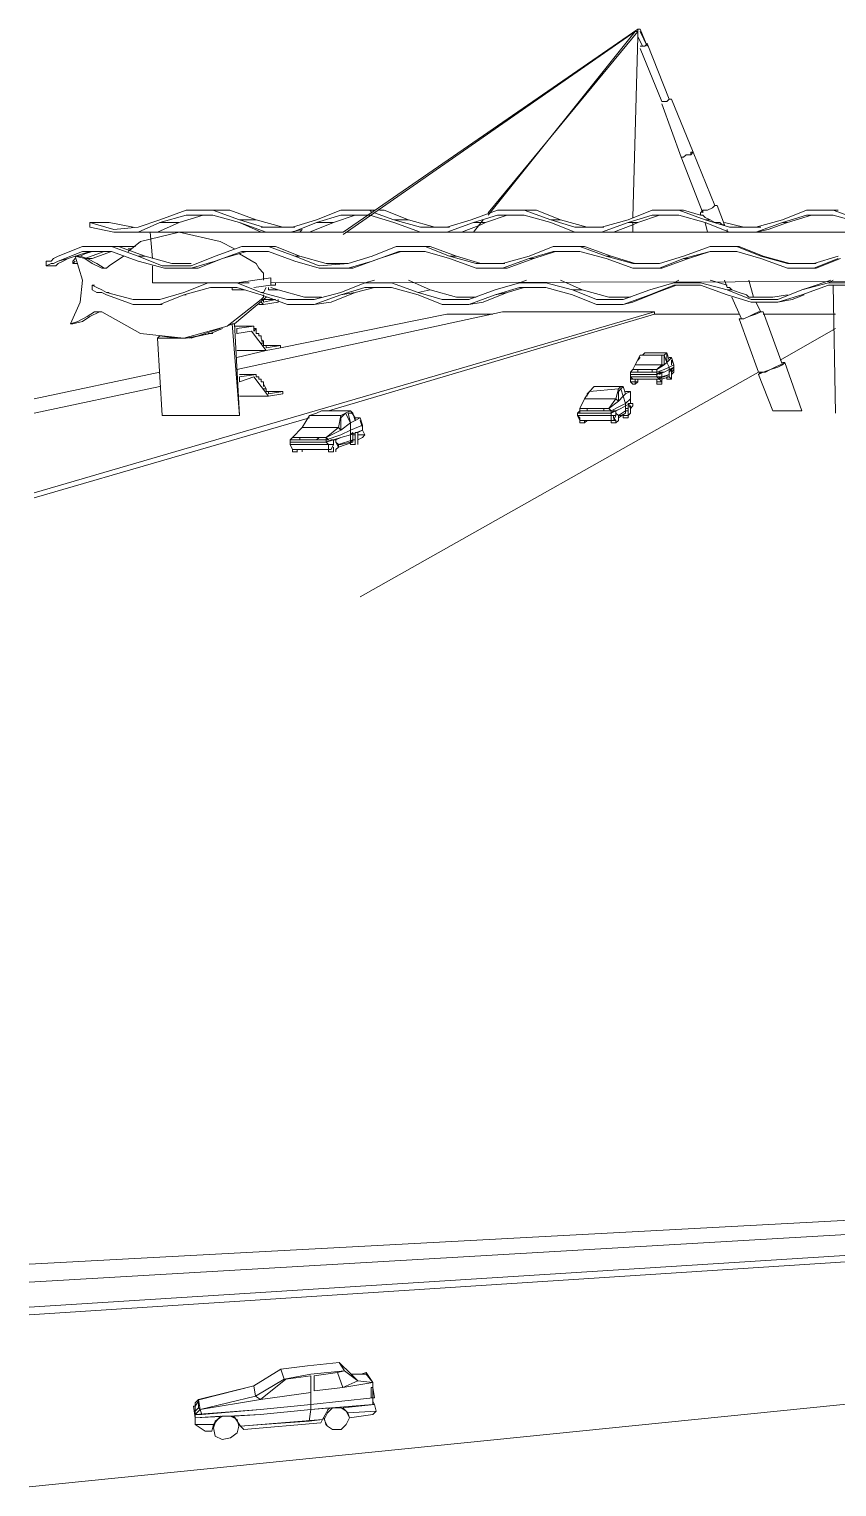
# Model space of a CAD drawing. Header units: millimetres. Extents: x 462 to 740, y -508 to -73.
# Drawn here: x 638.75 to 658.63, y -109.81 to -73.92 of the extents above; entities that cross this region are included whole.
import ezdxf

# ---------------------------------------------------------------- set-up
doc = ezdxf.new("R2010")
doc.units = ezdxf.units.MM
doc.header["$LTSCALE"] = 0.1
doc.layers.add('COTAS', color=6, linetype='Continuous')

# ---------------------------------------------------------------- blocks, each defined once
blk = doc.blocks.new('V4')
at = {"color": 7, "lineweight": 0}
for points in [[(-3.817, 3.536), (-7.6, 0.929)], [(-7.6, 0.898), (-3.848, 3.505), (-3.817, 3.505)], [(-3.848, 3.505), (-7.6, 0.898)], [(-3.817, 3.505), (-5.739, 1.177)], [(-3.848, 3.505), (-5.739, 1.146)], [(-3.817, 3.443), (-3.879, 1.115)], [(-3.817, 3.443), (-3.879, 1.115)], [(-3.817, 3.443), (-3.879, 1.115)], [(-3.817, 3.443), (-3.879, 1.115)], [(-3.817, 3.536), (-3.816, 3.536)], [(-3.817, 3.536), (-3.817, 3.505)], [(-3.786, 3.536), (-3.817, 3.536)], [(-3.817, 3.505), (-3.817, 3.443), (-3.817, 3.505), (-3.817, 3.443)], [(-3.817, 3.443), (-3.816, 3.443)], [(-3.817, 3.443), (-3.755, 3.319)], [(-3.786, 3.505), (-3.693, 3.319), (-3.786, 3.536)], [(-3.786, 3.536), (-3.785, 3.536)], [(-3.724, 3.319), (-3.755, 3.319), (-3.786, 3.319)], [(-3.786, 3.288), (-3.506, 2.605)], [(-3.693, 3.35), (-3.724, 3.319)], [(-3.724, 3.319), (-3.723, 3.319)], [(-3.413, 2.636), (-3.693, 3.35)], [(-3.693, 3.35), (-3.692, 3.35)], [(-3.413, 2.636), (-3.444, 2.605), (-3.506, 2.605)], [(-3.382, 2.636), (-3.413, 2.636)], [(-3.382, 2.636), (-3.381, 2.636)], [(-3.103, 1.953), (-3.382, 2.636)], [(-3.506, 2.574), (-3.258, 1.891)], [(-3.196, 1.922), (-3.227, 1.891), (-3.258, 1.891)], [(-3.258, 1.891), (-3.257, 1.891)], [(-3.258, 1.891), (-2.98, 1.177)], [(-3.134, 1.922), (-3.196, 1.922)], [(-3.134, 1.953), (-3.134, 1.922), (-3.165, 1.922)], [(-3.103, 1.953), (-3.134, 1.922)], [(-3.134, 1.953), (-3.103, 1.953)], [(-2.825, 1.271), (-3.103, 1.953)], [(-3.103, 1.953), (-3.103, 1.953)], [(-9.616, 1.208), (-9.957, 1.084)], [(-9.957, 1.053), (-9.616, 1.146)], [(-9.709, 1.053), (-9.399, 1.146)], [(-9.616, 1.208), (-9.275, 1.208)], [(-9.399, 1.208), (-9.616, 1.208)], [(-8.934, 1.053), (-9.275, 1.146), (-9.616, 1.146)], [(-9.058, 1.208), (-9.399, 1.208)], [(-9.275, 1.208), (-8.934, 1.084)], [(-8.717, 1.084), (-9.058, 1.208)], [(-7.631, 1.208), (-7.942, 1.084)], [(-7.942, 1.053), (-7.631, 1.146)], [(-7.724, 1.053), (-7.445, 1.146)], [(-7.631, 1.208), (-7.259, 1.208)], [(-7.414, 1.208), (-7.631, 1.208)], [(-6.949, 1.053), (-7.259, 1.146), (-7.631, 1.146)], [(-7.197, 1.208), (-7.414, 1.208)], [(-7.259, 1.208), (-7.228, 1.177)], [(-7.197, 1.177), (-6.949, 1.084)], [(-7.073, 1.208), (-7.135, 1.208)], [(-6.763, 1.084), (-7.073, 1.208)], [(-5.275, 1.208), (-5.616, 1.208), (-5.956, 1.084)], [(-5.925, 1.053), (-5.616, 1.146)], [(-5.77, 1.053), (-5.492, 1.146)], [(-5.461, 1.208), (-5.616, 1.208)], [(-5.616, 1.146), (-5.275, 1.146)], [(-5.119, 1.208), (-5.461, 1.208)], [(-4.933, 1.084), (-5.275, 1.208)], [(-5.275, 1.146), (-4.933, 1.053)], [(-4.809, 1.084), (-5.119, 1.208)], [(-3.631, 1.208), (-3.941, 1.084)], [(-3.941, 1.053), (-3.631, 1.146)], [(-3.817, 1.053), (-3.537, 1.146)], [(-3.289, 1.208), (-3.631, 1.208)], [(-3.227, 1.208), (-3.631, 1.208)], [(-3.631, 1.146), (-3.289, 1.146)], [(-2.949, 1.084), (-3.289, 1.208)], [(-3.289, 1.146), (-2.949, 1.053)], [(-3.01, 1.146), (-3.227, 1.208)], [(-2.856, 1.239), (-2.918, 1.208), (-2.98, 1.208), (-3.01, 1.177)], [(-3.01, 1.177), (-3.01, 1.146)], [(-2.98, 1.146), (-3.01, 1.146)], [(-2.949, 1.208), (-2.98, 1.208), (-2.98, 1.177)], [(-2.98, 1.177), (-2.979, 1.177)], [(-2.949, 1.115), (-2.98, 1.146)], [(-2.949, 1.208), (-2.918, 1.208)], [(-2.794, 1.271), (-2.825, 1.271), (-2.856, 1.239)], [(-2.7, 1.022), (-2.794, 1.271)], [(-1.646, 1.208), (-1.956, 1.084)], [(-1.956, 1.053), (-1.646, 1.146)], [(-1.894, 1.053), (-1.584, 1.146)], [(-0.963, 1.084), (-1.305, 1.208), (-1.646, 1.208)], [(-1.553, 1.208), (-1.646, 1.208)], [(-1.646, 1.146), (-1.305, 1.146)], [(-1.243, 1.208), (-1.553, 1.208)], [(-1.305, 1.146), (-0.963, 1.053)], [(-10.857, 1.053), (-10.857, 0.991)], [(-10.547, 0.96), (-10.857, 1.053)], [(-10.609, 1.053), (-10.857, 1.053)], [(-10.857, 0.991), (-10.547, 0.929)], [(-10.298, 0.991), (-10.609, 1.053)], [(-9.957, 1.084), (-10.236, 0.991), (-10.547, 0.96)], [(-10.236, 0.929), (-9.957, 1.053)], [(-9.988, 0.929), (-9.709, 1.053)], [(-9.709, 1.053), (-9.957, 1.053)], [(-8.624, 0.991), (-8.934, 1.084)], [(-8.934, 1.084), (-8.717, 1.084)], [(-7.942, 1.053), (-8.252, 0.929), (-8.592, 0.929), (-8.934, 1.053)], [(-8.499, 0.929), (-8.592, 0.929), (-8.655, 0.929), (-8.934, 1.053)], [(-8.375, 0.991), (-8.717, 1.084)], [(-8.561, 0.991), (-8.655, 0.991)], [(-8.655, 0.991), (-8.624, 0.991)], [(-8.499, 0.991), (-8.624, 0.991)], [(-8.624, 0.991), (-8.623, 0.991)], [(-8.252, 0.991), (-8.624, 0.991)], [(-8.221, 0.991), (-8.375, 0.991)], [(-8.128, 0.96), (-8.283, 0.929), (-8.314, 0.929)], [(-8.252, 0.991), (-8.283, 0.991)], [(-7.942, 1.084), (-8.252, 0.991)], [(-8.159, 0.929), (-8.128, 0.96)], [(-8.035, 0.929), (-7.724, 1.053)], [(-7.724, 1.053), (-7.942, 1.053)], [(-6.949, 1.084), (-6.763, 1.084)], [(-6.608, 0.991), (-6.949, 1.084)], [(-6.949, 1.053), (-6.608, 0.929)], [(-6.236, 0.991), (-6.422, 0.991), (-6.763, 1.084)], [(-6.267, 0.991), (-6.608, 0.991)], [(-5.956, 1.084), (-6.267, 0.991)], [(-6.267, 0.929), (-5.925, 1.053)], [(-5.77, 1.053), (-5.832, 1.022), (-6.08, 0.929)], [(-5.801, 1.084), (-5.925, 0.929)], [(-5.801, 1.084), (-5.925, 0.929)], [(-5.925, 1.053), (-5.832, 1.053), (-5.77, 1.053)], [(-4.623, 0.991), (-4.933, 1.084)], [(-4.933, 1.084), (-4.809, 1.084)], [(-4.933, 1.053), (-4.623, 0.929)], [(-4.251, 0.991), (-4.468, 0.991), (-4.809, 1.084)], [(-3.941, 1.053), (-4.282, 0.929), (-4.623, 0.929)], [(-4.282, 0.991), (-4.623, 0.991)], [(-3.941, 1.084), (-4.282, 0.991)], [(-3.817, 1.053), (-3.879, 1.022), (-4.127, 0.929)], [(-3.817, 1.053), (-3.941, 1.053)], [(-3.879, 1.053), (-3.879, 0.929)], [(-3.879, 1.053), (-3.879, 0.929)], [(-3.879, 1.053), (-3.879, 0.929)], [(-3.879, 1.053), (-3.879, 0.929)], [(-2.887, 1.084), (-2.949, 1.115)], [(-2.638, 0.991), (-2.949, 1.084)], [(-2.949, 1.084), (-2.887, 1.084)], [(-2.297, 0.929), (-2.638, 0.929), (-2.949, 1.053)], [(-2.949, 1.053), (-2.918, 0.929)], [(-2.887, 1.084), (-2.825, 1.053), (-2.763, 1.053)], [(-2.7, 1.022), (-2.732, 1.022), (-2.763, 1.053)], [(-2.235, 0.991), (-2.452, 0.991), (-2.7, 1.053)], [(-2.7, 1.022), (-2.699, 1.022)], [(-2.669, 0.929), (-2.669, 0.96)], [(-1.956, 1.084), (-2.297, 0.991), (-2.638, 0.991)], [(-2.297, 0.929), (-1.956, 1.053)], [(-2.297, 0.929), (-2.142, 0.96)], [(-2.142, 0.96), (-1.894, 1.053)], [(-1.894, 1.053), (-1.956, 1.053)], [(-10.547, 0.929), (-10.236, 0.929)], [(-10.205, 0.805), (-10.361, 0.68)], [(-10.236, 0.929), (-9.988, 0.929)], [(-9.182, 0.805), (-9.709, 0.929), (-10.205, 0.805)], [(-10.081, 0.929), (-7.6, 0.929)], [(-9.864, 0.929), (-10.081, 0.929)], [(-10.081, 0.929), (-10.05, 0.587)], [(-8.561, 0.929), (-9.864, 0.929)], [(-9.647, 0.929), (-9.709, 0.929)], [(-9.182, 0.805), (-8.996, 0.711)], [(-8.499, 0.929), (-8.314, 0.929)], [(-8.314, 0.929), (-8.252, 0.929)], [(-8.283, 0.929), (-8.035, 0.929)], [(-8.252, 0.929), (-8.159, 0.929)], [(-7.6, 0.929), (-8.221, 0.929)], [(-7.569, 0.929), (7.534, 0.929)], [(-7.569, 0.929), (-5.925, 0.929), (-3.879, 0.929), (-2.918, 0.929)], [(-6.608, 0.929), (-6.267, 0.929)], [(-6.267, 0.929), (-6.08, 0.929)], [(-4.282, 0.929), (-4.127, 0.929)], [(-2.918, 0.929), (-2.887, 0.929), (-2.825, 0.929)], [(-2.794, 0.929), (-2.825, 0.929)], [(-2.669, 0.929), (-2.732, 0.929)], [(-2.669, 0.929), (-2.668, 0.929)], [(5.27, 0.929), (-2.669, 0.929)], [(-11.26, 0.618), (-11.322, 0.587), (-11.353, 0.556), (-11.415, 0.556)], [(-10.578, 0.742), (-10.95, 0.742), (-11.26, 0.618)], [(-11.26, 0.556), (-10.95, 0.68)], [(-11.135, 0.587), (-11.26, 0.556)], [(-11.198, 0.556), (-11.135, 0.587)], [(-11.135, 0.587), (-10.857, 0.68)], [(-11.042, 0.587), (-11.073, 0.556)], [(-11.042, 0.618), (-10.919, 0.587)], [(-10.981, 0.618), (-11.042, 0.618)], [(-10.981, 0.029), (-10.95, 0.308), (-11.042, 0.618)], [(-10.919, 0.649), (-10.981, 0.618)], [(-10.888, 0.587), (-10.981, 0.618)], [(-10.826, 0.742), (-10.95, 0.742)], [(-10.95, 0.68), (-10.578, 0.68)], [(-10.826, 0.68), (-10.919, 0.649)], [(-10.919, 0.587), (-10.671, 0.68)], [(-10.919, 0.587), (-10.826, 0.587)], [(-10.919, 0.587), (-10.826, 0.525), (-10.702, 0.463)], [(-10.671, 0.463), (-10.764, 0.525), (-10.888, 0.587)], [(-10.857, 0.587), (-10.826, 0.587)], [(-10.485, 0.742), (-10.826, 0.742)], [(-10.826, 0.587), (-10.578, 0.68)], [(-10.609, 0.742), (-10.64, 0.742)], [(-10.267, 0.742), (-10.609, 0.742)], [(-10.516, 0.742), (-10.609, 0.742)], [(-10.423, 0.618), (-10.609, 0.494)], [(-10.236, 0.618), (-10.578, 0.742)], [(-10.578, 0.68), (-10.236, 0.556)], [(-10.267, 0.742), (-10.516, 0.742)], [(-10.143, 0.618), (-10.485, 0.742)], [(-10.361, 0.711), (-10.33, 0.711)], [(-9.926, 0.494), (-10.236, 0.618)], [(-10.236, 0.618), (-10.143, 0.618)], [(-9.802, 0.525), (-10.143, 0.618)], [(-9.244, 0.618), (-9.555, 0.494), (-9.926, 0.494)], [(-9.462, 0.463), (-9.151, 0.587)], [(-8.561, 0.742), (-8.903, 0.742), (-9.244, 0.618)], [(-9.244, 0.556), (-8.903, 0.68)], [(-9.151, 0.587), (-9.244, 0.556)], [(-9.151, 0.587), (-8.841, 0.68)], [(-8.934, 0.649), (-8.717, 0.525)], [(-8.81, 0.742), (-8.903, 0.742)], [(-8.903, 0.68), (-8.561, 0.68)], [(-8.159, 0.618), (-8.468, 0.742), (-8.81, 0.742)], [(-8.221, 0.618), (-8.561, 0.742)], [(-8.561, 0.68), (-8.221, 0.556)], [(-7.911, 0.494), (-8.221, 0.618)], [(-8.221, 0.618), (-8.159, 0.618)], [(-7.818, 0.525), (-8.159, 0.618)], [(-7.228, 0.618), (-7.538, 0.525), (-7.911, 0.494)], [(-7.476, 0.463), (-7.135, 0.587)], [(-6.546, 0.742), (-6.918, 0.742), (-7.228, 0.618)], [(-7.228, 0.556), (-6.887, 0.68)], [(-7.135, 0.587), (-7.228, 0.556)], [(-7.135, 0.587), (-6.856, 0.68)], [(-6.825, 0.742), (-6.918, 0.742)], [(-6.887, 0.68), (-6.546, 0.68)], [(-6.484, 0.742), (-6.825, 0.742)], [(-6.236, 0.618), (-6.546, 0.742)], [(-6.546, 0.68), (-6.236, 0.587)], [(-6.143, 0.618), (-6.484, 0.742)], [(-5.894, 0.525), (-6.236, 0.618)], [(-6.236, 0.618), (-6.143, 0.618)], [(-6.236, 0.587), (-5.894, 0.463)], [(-5.832, 0.525), (-6.143, 0.618)], [(-5.212, 0.618), (-5.554, 0.525)], [(-5.554, 0.463), (-5.212, 0.587)], [(-5.492, 0.463), (-5.15, 0.587)], [(-4.561, 0.742), (-4.902, 0.742), (-5.212, 0.618)], [(-5.212, 0.587), (-4.902, 0.68)], [(-5.15, 0.587), (-5.212, 0.587)], [(-5.15, 0.587), (-4.871, 0.68)], [(-4.84, 0.742), (-4.902, 0.742)], [(-4.902, 0.68), (-4.561, 0.68)], [(-4.499, 0.742), (-4.84, 0.742)], [(-4.22, 0.618), (-4.561, 0.742)], [(-4.561, 0.68), (-4.22, 0.587)], [(-4.158, 0.618), (-4.499, 0.742)], [(-3.879, 0.525), (-4.22, 0.618)], [(-4.22, 0.618), (-4.158, 0.618)], [(-4.22, 0.587), (-3.879, 0.463)], [(-3.848, 0.525), (-4.158, 0.618)], [(-3.227, 0.587), (-3.537, 0.463), (-3.879, 0.463)], [(-3.227, 0.618), (-3.537, 0.525)], [(-3.506, 0.463), (-3.165, 0.587)], [(-2.887, 0.742), (-3.227, 0.618)], [(-3.227, 0.587), (-2.887, 0.68)], [(-3.165, 0.587), (-3.227, 0.587)], [(-3.165, 0.587), (-2.887, 0.68)], [(-2.235, 0.618), (-2.545, 0.742), (-2.887, 0.742)], [(-2.856, 0.742), (-2.887, 0.742)], [(-2.887, 0.68), (-2.545, 0.68)], [(-2.514, 0.742), (-2.856, 0.742)], [(-2.545, 0.68), (-2.235, 0.587)], [(-2.204, 0.618), (-2.514, 0.742)], [(-1.894, 0.525), (-2.235, 0.618)], [(-2.235, 0.618), (-2.204, 0.618)], [(-2.235, 0.587), (-1.894, 0.463)], [(-1.862, 0.525), (-2.204, 0.618)], [(-1.243, 0.618), (-1.553, 0.525), (-1.894, 0.525)], [(-1.553, 0.463), (-1.243, 0.587)], [(-1.522, 0.463), (-1.212, 0.587)], [(-11.415, 0.556), (-11.415, 0.494)], [(-11.26, 0.556), (-11.322, 0.525), (-11.353, 0.525), (-11.415, 0.494)], [(-11.415, 0.494), (-11.291, 0.494)], [(-11.198, 0.556), (-11.26, 0.525), (-11.291, 0.494)], [(-11.073, 0.525), (-11.042, 0.556)], [(-11.073, 0.556), (-11.073, 0.525)], [(-11.073, 0.525), (-11.011, 0.525)], [(-10.702, 0.463), (-10.671, 0.463)], [(-10.671, 0.463), (-10.702, 0.463)], [(-10.609, 0.494), (-10.64, 0.463), (-10.671, 0.463)], [(-10.64, 0.463), (-10.671, 0.463)], [(-9.555, 0.463), (-9.895, 0.463), (-10.236, 0.556)], [(-10.05, 0.494), (-10.05, 0.277)], [(-9.555, 0.525), (-9.802, 0.525)], [(-9.555, 0.463), (-9.244, 0.556)], [(-9.555, 0.463), (-9.462, 0.463)], [(-8.717, 0.525), (-8.686, 0.463), (-8.624, 0.401), (-8.624, 0.308)], [(-7.538, 0.463), (-7.911, 0.463), (-8.221, 0.556)], [(-7.538, 0.525), (-7.818, 0.525)], [(-7.538, 0.463), (-7.228, 0.556)], [(-7.538, 0.463), (-7.476, 0.463)], [(-5.554, 0.525), (-5.894, 0.525)], [(-5.894, 0.463), (-5.554, 0.463)], [(-5.523, 0.525), (-5.832, 0.525)], [(-5.554, 0.463), (-5.492, 0.463)], [(-3.537, 0.525), (-3.879, 0.525)], [(-3.537, 0.525), (-3.848, 0.525)], [(-3.537, 0.463), (-3.506, 0.463)], [(-1.894, 0.463), (-1.553, 0.463)], [(-1.522, 0.525), (-1.862, 0.525)], [(-1.553, 0.463), (-1.522, 0.463)], [(-10.826, 0.246), (-10.764, 0.215)], [(-10.795, 0.246), (-10.826, 0.246)], [(-10.826, 0.246), (-10.826, 0.184)], [(-10.764, 0.215), (-10.702, 0.184), (-10.64, 0.153)], [(-10.05, 0.277), (-8.81, 0.277)], [(-8.655, 0.153), (-8.965, 0.277), (-9.337, 0.277), (-9.647, 0.153)], [(-9.647, 0.122), (-9.306, 0.215)], [(-9.306, 0.277), (-9.337, 0.277)], [(-8.655, 0.122), (-8.965, 0.215), (-9.306, 0.215)], [(-9.027, 0.215), (-9.027, 0.184)], [(-8.53, 0.339), (-8.965, 0.277)], [(-8.53, 0.246), (-8.748, 0.215)], [(-8.624, 0.153), (-8.592, 0.215)], [(-8.561, 0.184), (-8.561, 0.215)], [(-8.53, 0.339), (-8.529, 0.339)], [(-8.53, 0.246), (-8.53, 0.339)], [(-8.53, 0.277), (7.379, 0.308)], [(-8.53, 0.246), (-8.468, 0.246)], [(-8.437, 0.184), (-8.53, 0.215)], [(-8.468, 0.246), (-8.468, 0.277)], [(-6.639, 0.153), (-6.98, 0.277), (-7.321, 0.277), (-7.631, 0.153)], [(-7.631, 0.122), (-7.321, 0.215)], [(-7.445, 0.153), (-7.197, 0.215)], [(-7.197, 0.308), (-7.321, 0.277)], [(-6.639, 0.122), (-6.98, 0.215), (-7.321, 0.215)], [(-6.484, 0.184), (-6.763, 0.308)], [(-4.654, 0.184), (-4.995, 0.277), (-5.337, 0.277), (-5.647, 0.184)], [(-4.995, 0.215), (-5.337, 0.215), (-5.647, 0.122)], [(-5.492, 0.153), (-5.275, 0.215)], [(-5.244, 0.308), (-5.337, 0.277)], [(-4.995, 0.215), (-4.654, 0.122)], [(-4.53, 0.184), (-4.809, 0.308)], [(-2.669, 0.184), (-3.01, 0.277), (-3.351, 0.277), (-3.662, 0.184)], [(-3.662, 0.122), (-3.351, 0.246)], [(-3.569, 0.153), (-3.32, 0.246)], [(-3.289, 0.308), (-3.351, 0.277)], [(-2.669, 0.122), (-3.01, 0.246), (-3.351, 0.246)], [(-2.669, 0.246), (-2.887, 0.308)], [(-2.7, 0.308), (-2.669, 0.215)], [(-2.669, 0.215), (-2.638, 0.215), (-2.607, 0.184)], [(-2.328, 0.091), (-2.39, 0.308)], [(-1.367, 0.277), (-1.708, 0.184)], [(-1.708, 0.122), (-1.367, 0.246)], [(-1.708, 0.122), (-1.367, 0.246)], [(-1.615, 0.215), (-1.708, 0.184)], [(-1.336, 0.308), (-1.615, 0.215)], [(-1.305, 0.308), (-1.367, 0.277)], [(-0.715, 0.184), (-1.026, 0.277), (-1.367, 0.277)], [(-0.715, 0.122), (-1.026, 0.246), (-1.367, 0.246)], [(-1.305, 0.246), (-1.274, -1.399)], [(-10.981, 0.029), (-11.104, -0.251)], [(-10.64, 0.122), (-10.702, 0.153), (-10.764, 0.153), (-10.826, 0.184)], [(-9.647, 0.153), (-9.957, 0.06), (-10.298, 0.06), (-10.64, 0.153)], [(-10.609, 0.153), (-10.64, 0.153)], [(-10.64, 0.122), (-10.298, -0.002)], [(-9.647, 0.122), (-9.957, -0.002), (-10.298, -0.002)], [(-9.616, 0.122), (-9.647, 0.122)], [(-8.655, 0.06), (-9.089, -0.282)], [(-8.872, 0.184), (-9.027, 0.184)], [(-8.996, -0.251), (-8.624, 0.06)], [(-8.655, 0.153), (-8.624, 0.153)], [(-8.655, 0.153), (-8.314, 0.06)], [(-8.655, 0.122), (-8.314, -0.002)], [(-8.624, 0.122), (-8.624, 0.091), (-8.655, 0.06)], [(-8.624, 0.06), (-8.655, 0.06)], [(-8.624, -0.002), (-8.655, 0.029)], [(-8.624, 0.06), (-8.592, 0.091)], [(-8.624, 0.029), (-8.624, 0.06)], [(-8.468, 0.06), (-8.624, 0.06)], [(-8.624, 0.029), (-8.468, 0.06)], [(-8.624, -0.002), (-8.437, 0.029)], [(-8.561, 0.184), (-8.437, 0.184)], [(-7.88, 0.091), (-8.097, 0.091), (-8.437, 0.184)], [(-8.437, 0.029), (-8.437, 0.06)], [(-7.631, 0.153), (-7.973, 0.06), (-8.314, 0.06)], [(-7.631, 0.122), (-7.973, -0.002), (-8.314, -0.002)], [(-8.283, 0.06), (-8.314, 0.06)], [(-8.314, 0.06), (-8.283, 0.06)], [(-8.283, 0.06), (-8.282, 0.06)], [(-8.19, 0.06), (-8.221, 0.06), (-8.283, 0.06)], [(-7.973, -0.002), (-7.755, 0.029)], [(-7.755, 0.029), (-7.445, 0.153)], [(-7.445, 0.153), (-7.631, 0.122)], [(-6.639, 0.153), (-6.484, 0.184)], [(-5.647, 0.184), (-5.987, 0.06), (-6.329, 0.06), (-6.639, 0.153)], [(-5.987, -0.002), (-6.329, -0.002), (-6.639, 0.122)], [(-5.894, 0.091), (-6.143, 0.091), (-6.484, 0.184)], [(-5.987, -0.002), (-5.647, 0.122)], [(-5.987, -0.002), (-5.801, 0.029)], [(-5.801, 0.029), (-5.492, 0.153)], [(-5.492, 0.153), (-5.647, 0.122)], [(-4.654, 0.184), (-4.53, 0.184)], [(-3.662, 0.184), (-4.003, 0.06), (-4.344, 0.06), (-4.654, 0.184)], [(-4.654, 0.122), (-4.344, -0.002)], [(-3.91, 0.091), (-4.189, 0.091), (-4.53, 0.184)], [(-3.662, 0.122), (-4.003, -0.002)], [(-4.003, -0.002), (-3.879, 0.029)], [(-3.879, 0.029), (-3.569, 0.153)], [(-3.569, 0.153), (-3.662, 0.122)], [(-2.607, 0.184), (-2.669, 0.184)], [(-2.669, 0.184), (-2.359, 0.06)], [(-2.669, 0.122), (-2.359, 0.029)], [(-2.514, 0.153), (-2.607, 0.184)], [(-2.607, 0.091), (-2.483, -0.188)], [(-2.328, 0.091), (-2.39, 0.091), (-2.421, 0.122), (-2.514, 0.153)], [(-2.359, 0.06), (-2.018, 0.06)], [(-2.359, 0.029), (-2.018, 0.029)], [(-1.894, 0.122), (-2.08, 0.091), (-2.328, 0.091)], [(-2.328, 0.091), (-2.327, 0.091)], [(-2.235, -0.095), (-2.297, 0.029)], [(-1.708, 0.184), (-2.018, 0.06)], [(-1.708, 0.122), (-2.018, 0.029)], [(-2.018, 0.029), (-1.831, 0.06)], [(-1.831, 0.06), (-1.677, 0.122)], [(-11.57, -2.423), (-3.6, -0.095)], [(-10.857, -0.157), (-10.95, -0.22), (-11.073, -0.251)], [(-10.888, -0.157), (-11.011, -0.22)], [(-10.888, -0.157), (-10.795, -0.095)], [(-10.857, -0.157), (-10.733, -0.095)], [(-10.733, -0.095), (-10.795, -0.095)], [(-10.795, -0.095), (-10.764, -0.095)], [(-10.702, -0.095), (-10.733, -0.095), (-10.764, -0.095)], [(-10.733, -0.095), (-10.732, -0.095)], [(-9.647, -0.437), (-10.205, -0.375), (-10.702, -0.095)], [(-9.957, -0.002), (-9.926, -0.002)], [(-5.554, -0.095), (-8.965, -0.84)], [(-8.686, -0.002), (-8.624, -0.002)], [(-6.267, -0.126), (-8.406, -0.561)], [(-8.314, -0.002), (-8.159, -0.002)], [(-8.159, -0.002), (-8.128, -0.002)], [(-8.128, -0.002), (-7.973, -0.002)], [(-3.6, -0.126), (-7.787, -1.368)], [(-5.677, -0.126), (-6.267, -0.126)], [(-3.6, -0.095), (-5.554, -0.095)], [(-4.344, -0.002), (-4.003, -0.002)], [(-3.6, -0.126), (-3.6, -0.095)], [(-2.514, -0.126), (-3.6, -0.126)], [(-2.39, -0.157), (-2.452, -0.188), (-2.514, -0.188)], [(-2.39, -0.157), (-2.452, -0.188), (-2.483, -0.188)], [(-2.266, -0.095), (-2.328, -0.126), (-2.39, -0.157)], [(-2.297, -0.126), (-2.39, -0.157)], [(-2.328, -0.126), (-2.297, -0.126), (-2.235, -0.095), (-2.204, -0.095), (-2.235, -0.095), (-2.297, -0.126)], [(-2.266, -0.095), (-2.235, -0.095)], [(-1.956, -0.778), (-2.204, -0.095)], [(-1.274, -0.126), (-2.204, -0.126)], [(-11.011, -0.22), (-11.104, -0.251)], [(-11.104, -0.251), (-11.073, -0.251)], [(-9.089, -0.282), (-9.647, -0.437)], [(-9.555, -0.437), (-9.182, -0.313)], [(-9.151, -0.313), (-9.306, -0.375)], [(-9.027, -0.251), (-9.089, -0.282)], [(-8.996, -0.251), (-9.027, -0.251)], [(-8.934, -1.43), (-9.027, -0.251)], [(-8.934, -1.43), (-8.996, -0.251)], [(-8.748, -0.282), (-8.996, -0.282)], [(-8.965, -0.313), (-8.748, -0.282)], [(-8.965, -0.375), (-8.965, -0.313)], [(-8.965, -0.313), (-8.964, -0.313)], [(-8.965, -0.375), (-8.779, -0.344)], [(-8.592, -0.592), (-8.779, -0.344)], [(-8.748, -0.344), (-8.748, -0.282)], [(-8.717, -0.313), (-8.748, -0.313)], [(-8.748, -0.344), (-8.717, -0.313)], [(-8.717, -0.375), (-8.717, -0.313)], [(-2.483, -0.188), (-2.514, -0.188)], [(-2.514, -0.188), (-2.266, -0.871)], [(-2.514, -0.188), (-2.513, -0.188)], [(-1.274, -0.313), (-1.987, -0.717)], [(-9.957, -0.406), (-9.988, -0.437)], [(-9.988, -0.437), (-9.926, -1.43)], [(-9.647, -0.437), (-9.988, -0.437)], [(-9.74, -0.437), (-9.957, -0.406)], [(-9.647, -0.437), (-9.616, -0.437)], [(-9.306, -0.375), (-9.616, -0.437)], [(-9.306, -0.375), (-9.585, -0.437)], [(-9.337, -0.375), (-9.275, -0.375)], [(-8.965, -0.375), (-8.964, -0.375)], [(-8.717, -0.375), (-8.686, -0.375)], [(-8.686, -0.375), (-8.717, -0.375)], [(-8.686, -0.406), (-8.686, -0.375)], [(-8.655, -0.406), (-8.686, -0.406)], [(-8.686, -0.406), (-8.655, -0.406)], [(-8.655, -0.437), (-8.655, -0.406)], [(-8.655, -0.437), (-8.654, -0.437)], [(-8.655, -0.437), (-8.654, -0.437)], [(-8.624, -0.499), (-8.655, -0.437)], [(-8.624, -0.468), (-8.655, -0.468)], [(-8.655, -0.499), (-8.624, -0.499)], [(-8.624, -0.499), (-8.624, -0.468)], [(-8.624, -0.53), (-8.624, -0.468)], [(-8.592, -0.53), (-8.624, -0.53)], [(-8.624, -0.53), (-8.592, -0.53)], [(-8.592, -0.561), (-8.592, -0.53)], [(-8.406, -0.53), (-8.592, -0.53)], [(-8.592, -0.561), (-8.406, -0.53)], [(-8.592, -0.592), (-8.406, -0.561)], [(-8.406, -0.561), (-8.406, -0.53)], [(-8.965, -0.592), (-8.592, -0.592)], [(-8.592, -0.592), (-8.965, -0.685)], [(-3.786, -0.654), (-3.848, -0.778)], [(-3.786, -0.685), (-3.817, -0.717)], [(-3.724, -0.623), (-3.444, -0.623), (-3.475, -0.654), (-3.506, -0.654), (-3.786, -0.654)], [(-3.755, -0.654), (-3.786, -0.654)], [(-3.724, -0.623), (-3.755, -0.654)], [(-3.506, -0.654), (-3.506, -0.778)], [(-3.506, -0.654), (-3.506, -0.778)], [(-3.506, -0.778), (-3.506, -0.654)], [(-3.475, -0.685), (-3.475, -0.778), (-3.506, -0.778)], [(-3.444, -0.748), (-3.475, -0.654), (-3.475, -0.685)], [(-3.413, -0.809), (-3.444, -0.748), (-3.475, -0.778)], [(-3.444, -0.623), (-3.443, -0.623)], [(-3.444, -0.748), (-3.413, -0.717), (-3.444, -0.623), (-3.444, -0.654)], [(-3.444, -0.748), (-3.444, -0.654)], [(-3.413, -0.685), (-3.382, -0.685), (-3.413, -0.717)], [(-3.413, -0.685), (-3.412, -0.685)], [(-3.413, -0.685), (-3.382, -0.685), (-3.351, -0.778), (-3.351, -0.809), (-3.351, -0.84), (-3.351, -0.871)], [(-3.382, -0.778), (-3.382, -0.717), (-3.351, -0.778)], [(-1.925, -0.748), (-1.956, -0.778)], [(-1.956, -0.748), (-1.955, -0.748)], [(-1.925, -0.748), (-1.956, -0.748)], [(-1.708, -1.368), (-1.925, -0.748)], [(-9.957, -0.871), (-11.57, -1.213)], [(-8.934, -0.933), (-8.717, -0.902)], [(-8.717, -0.902), (-8.934, -0.902)], [(-8.934, -0.995), (-8.934, -0.933)], [(-8.934, -0.933), (-8.933, -0.933)], [(-8.934, -0.995), (-8.748, -0.933)], [(-8.561, -1.181), (-8.748, -0.933)], [(-8.717, -0.933), (-8.717, -0.902)], [(-8.686, -0.933), (-8.717, -0.933)], [(-8.717, -0.933), (-8.686, -0.933)], [(-8.686, -0.964), (-8.686, -0.933)], [(-2.266, -0.871), (-7.383, -3.758)], [(-3.879, -0.84), (-3.91, -0.871)], [(-3.817, -0.84), (-3.817, -0.871), (-3.91, -0.871)], [(-3.569, -0.902), (-3.91, -0.902), (-3.91, -0.871), (-3.569, -0.871), (-3.569, -0.902), (-3.569, -0.902)], [(-3.91, -0.902), (-3.909, -0.902)], [(-3.91, -0.902), (-3.91, -0.933)], [(-3.91, -0.902), (-3.569, -0.902), (-3.569, -0.933)], [(-3.879, -0.964), (-3.91, -0.964), (-3.91, -0.933)], [(-3.569, -0.933), (-3.537, -0.964), (-3.879, -0.964), (-3.91, -0.933), (-3.569, -0.933), (-3.569, -0.933)], [(-3.879, -0.84), (-3.848, -0.778), (-3.506, -0.778), (-3.569, -0.84), (-3.879, -0.84), (-3.879, -0.84)], [(-3.879, -0.84), (-3.878, -0.84)], [(-3.817, -0.84), (-3.879, -0.84)], [(-3.817, -0.84), (-3.631, -0.84), (-3.631, -0.871), (-3.817, -0.871)], [(-3.631, -0.84), (-3.569, -0.84), (-3.569, -0.871), (-3.631, -0.871)], [(-3.569, -0.871), (-3.569, -0.84), (-3.475, -0.778)], [(-3.506, -0.778), (-3.569, -0.84)], [(-3.475, -0.84), (-3.569, -0.871)], [(-3.506, -0.933), (-3.506, -0.871), (-3.569, -0.902), (-3.537, -0.871), (-3.506, -0.871)], [(-3.569, -0.902), (-3.475, -0.871)], [(-3.569, -0.871), (-3.568, -0.871)], [(-3.537, -0.964), (-3.506, -0.933), (-3.569, -0.933)], [(-3.506, -0.933), (-3.506, -0.902), (-3.506, -0.871), (-3.537, -0.871)], [(-3.537, -0.902), (-3.506, -0.871)], [(-3.537, -0.964), (-3.537, -0.933)], [(-3.475, -0.871), (-3.506, -0.871)], [(-3.413, -0.933), (-3.506, -0.964), (-3.506, -0.933), (-3.413, -0.902), (-3.413, -0.933), (-3.413, -0.933)], [(-3.475, -0.933), (-3.506, -0.933), (-3.506, -0.902)], [(-3.506, -0.995), (-3.506, -1.026), (-3.506, -0.995), (-3.506, -0.933)], [(-3.475, -0.84), (-3.413, -0.809), (-3.413, -0.84)], [(-3.475, -0.871), (-3.413, -0.84), (-3.413, -0.902), (-3.475, -0.933)], [(-3.413, -0.933), (-3.444, -0.933)], [(-3.382, -0.964), (-3.444, -0.964), (-3.444, -0.933)], [(-3.351, -0.778), (-3.413, -0.809)], [(-3.413, -0.84), (-3.351, -0.809)], [(-3.413, -0.84), (-3.412, -0.84)], [(-3.413, -0.902), (-3.413, -0.84)], [(-3.382, -0.902), (-3.382, -0.84), (-3.413, -0.84)], [(-3.413, -0.871), (-3.382, -0.84)], [(-3.413, -0.871), (-3.413, -0.902)], [(-3.413, -0.902), (-3.412, -0.902)], [(-3.413, -0.933), (-3.413, -0.902)], [(-3.413, -0.933), (-3.382, -0.964), (-3.382, -0.933), (-3.382, -0.902)], [(-3.351, -0.809), (-3.382, -0.84), (-3.351, -0.809), (-3.351, -0.809)], [(-3.351, -0.84), (-3.382, -0.871)], [(-3.382, -0.84), (-3.382, -0.871)], [(-3.382, -0.902), (-3.351, -0.871)], [(-2.266, -0.871), (-2.235, -0.871)], [(-2.204, -0.871), (-2.266, -0.902)], [(-2.235, -0.871), (-2.266, -0.902)], [(-2.266, -0.902), (-2.08, -1.368)], [(-2.266, -0.902), (-2.265, -0.902)], [(-2.111, -0.84), (-2.173, -0.871), (-2.235, -0.871)], [(-2.235, -0.871), (-2.234, -0.871)], [(-2.111, -0.84), (-2.204, -0.871)], [(-1.956, -0.778), (-1.987, -0.778), (-2.049, -0.809), (-2.111, -0.84)], [(-2.018, -0.809), (-2.111, -0.84)], [(-1.956, -0.778), (-2.018, -0.809)], [(-9.957, -1.057), (-11.57, -1.399)], [(-8.934, -0.995), (-8.933, -0.995)], [(-8.655, -0.964), (-8.686, -0.964)], [(-8.686, -0.964), (-8.655, -0.964)], [(-8.655, -0.995), (-8.655, -0.964)], [(-8.624, -0.995), (-8.655, -0.995)], [(-8.655, -0.995), (-8.624, -0.995)], [(-8.624, -1.057), (-8.624, -0.995)], [(-8.624, -1.026), (-8.623, -1.026)], [(-8.624, -1.057), (-8.624, -1.026)], [(-8.592, -1.088), (-8.624, -1.026)], [(-8.624, -1.088), (-8.592, -1.088)], [(-8.592, -1.088), (-8.591, -1.088)], [(-8.592, -1.088), (-8.591, -1.088)], [(-8.592, -1.119), (-8.592, -1.088)], [(-8.561, -1.119), (-8.592, -1.119)], [(-8.592, -1.119), (-8.561, -1.119)], [(-8.561, -1.15), (-8.561, -1.119)], [(-8.375, -1.119), (-8.561, -1.119)], [(-8.561, -1.15), (-8.375, -1.119)], [(-8.375, -1.15), (-8.375, -1.119)], [(-4.437, -1.119), (-4.499, -1.213)], [(-4.437, -1.119), (-4.468, -1.15), (-4.468, -1.181)], [(-4.344, -1.057), (-4.003, -1.057), (-4.034, -1.057), (-4.065, -1.088), (-4.437, -1.119)], [(-4.375, -1.057), (-4.437, -1.119)], [(-4.344, -1.057), (-4.375, -1.057)], [(-4.065, -1.088), (-4.096, -1.213)], [(-4.065, -1.088), (-4.096, -1.213)], [(-4.096, -1.213), (-4.065, -1.088)], [(-4.065, -1.119), (-4.065, -1.244), (-4.096, -1.213)], [(-4.065, -1.119), (-4.034, -1.088), (-4.003, -1.181)], [(-4.003, -1.181), (-3.972, -1.15), (-4.003, -1.057), (-4.034, -1.088)], [(-4.003, -1.181), (-4.034, -1.088)], [(-4.003, -1.057), (-4.002, -1.057)], [(-3.941, -1.119), (-3.91, -1.119), (-3.972, -1.15)], [(-3.941, -1.119), (-3.972, -1.119)], [(-3.941, -1.119), (-3.91, -1.119), (-3.91, -1.213), (-3.91, -1.275), (-3.879, -1.275), (-3.91, -1.275)], [(-3.879, -1.026), (-3.91, -0.995), (-3.91, -0.964)], [(-3.91, -0.964), (-3.909, -0.964)], [(-3.91, -0.995), (-3.848, -0.995), (-3.848, -0.964)], [(-3.879, -1.026), (-3.848, -1.026), (-3.848, -0.995)], [(-3.848, -0.995), (-3.817, -0.995), (-3.848, -1.026)], [(-3.848, -1.026), (-3.847, -1.026)], [(-3.817, -0.995), (-3.817, -0.964)], [(-3.506, -0.995), (-3.569, -0.995), (-3.569, -0.964)], [(-3.506, -1.026), (-3.569, -1.026), (-3.569, -0.995)], [(-3.506, -0.995), (-3.537, -0.964)], [(-8.934, -1.181), (-8.561, -1.181)], [(-8.561, -1.181), (-8.375, -1.15)], [(-4.561, -1.337), (-4.499, -1.213), (-4.096, -1.213), (-4.189, -1.337), (-4.561, -1.337), (-4.561, -1.337)], [(-4.096, -1.213), (-4.189, -1.337)], [(-4.158, -1.368), (-4.189, -1.337), (-4.065, -1.244)], [(-4.034, -1.306), (-4.158, -1.368)], [(-3.972, -1.275), (-4.003, -1.181), (-4.065, -1.244)], [(-4.034, -1.306), (-3.972, -1.275), (-3.972, -1.306)], [(-4.034, -1.337), (-3.972, -1.306), (-3.972, -1.399), (-4.034, -1.43)], [(-3.91, -1.213), (-3.972, -1.275)], [(-3.972, -1.306), (-3.91, -1.275)], [(-3.972, -1.306), (-3.971, -1.306)], [(-3.972, -1.399), (-3.972, -1.368), (-3.972, -1.306)], [(-3.91, -1.275), (-3.941, -1.275), (-3.879, -1.275)], [(-3.941, -1.275), (-3.91, -1.337)], [(-3.91, -1.368), (-3.91, -1.306), (-3.941, -1.306), (-3.941, -1.337)], [(-3.91, -1.15), (-3.91, -1.213), (-3.91, -1.15), (-3.91, -1.15)], [(-3.879, -1.275), (-3.879, -1.306), (-3.91, -1.337)], [(-3.879, -1.306), (-3.91, -1.337), (-3.91, -1.368)], [(-8.035, -1.461), (-11.57, -2.485)], [(-9.926, -1.43), (-8.934, -1.43)], [(-8.934, -1.43), (-8.933, -1.43)], [(-8.035, -1.43), (-8.128, -1.585)], [(-7.88, -1.368), (-7.507, -1.368), (-7.569, -1.399), (-7.631, -1.43), (-8.035, -1.43)], [(-7.942, -1.399), (-8.035, -1.43)], [(-7.88, -1.368), (-7.942, -1.399)], [(-7.631, -1.43), (-7.662, -1.585)], [(-7.631, -1.43), (-7.662, -1.585)], [(-7.662, -1.585), (-7.631, -1.43)], [(-7.631, -1.461), (-7.631, -1.616), (-7.662, -1.585)], [(-7.631, -1.461), (-7.569, -1.399), (-7.507, -1.523)], [(-7.507, -1.523), (-7.538, -1.399)], [(-7.507, -1.523), (-7.445, -1.492), (-7.476, -1.399), (-7.538, -1.399)], [(-7.476, -1.399), (-7.507, -1.368)], [(-7.445, -1.461), (-7.507, -1.368)], [(-7.445, -1.492), (-7.445, -1.461)], [(-7.414, -1.461), (-7.383, -1.461), (-7.445, -1.492)], [(-7.414, -1.461), (-7.445, -1.461)], [(-7.445, -1.492), (-7.444, -1.492)], [(-7.414, -1.461), (-7.383, -1.461), (-7.352, -1.554), (-7.352, -1.616), (-7.321, -1.678), (-7.352, -1.71)], [(-7.352, -1.554), (-7.352, -1.585), (-7.383, -1.492)], [(-7.352, -1.554), (-7.383, -1.492)], [(-4.561, -1.368), (-4.592, -1.399), (-4.592, -1.43)], [(-4.592, -1.399), (-4.158, -1.399), (-4.158, -1.43)], [(-4.561, -1.461), (-4.561, -1.492), (-4.561, -1.461), (-4.592, -1.43)], [(-4.158, -1.43), (-4.158, -1.492), (-4.561, -1.492), (-4.592, -1.43), (-4.158, -1.43), (-4.158, -1.43)], [(-4.561, -1.337), (-4.561, -1.368)], [(-4.468, -1.337), (-4.468, -1.368), (-4.561, -1.368)], [(-4.468, -1.337), (-4.561, -1.337)], [(-4.158, -1.399), (-4.561, -1.399), (-4.561, -1.368), (-4.158, -1.368), (-4.158, -1.399), (-4.158, -1.399)], [(-4.561, -1.523), (-4.561, -1.492), (-4.561, -1.461)], [(-4.561, -1.492), (-4.499, -1.492)], [(-4.561, -1.523), (-4.499, -1.523), (-4.499, -1.492)], [(-4.499, -1.492), (-4.468, -1.492), (-4.499, -1.523)], [(-4.468, -1.337), (-4.251, -1.337), (-4.251, -1.368), (-4.468, -1.368)], [(-4.375, -1.337), (-4.406, -1.337)], [(-4.251, -1.337), (-4.189, -1.337), (-4.158, -1.368), (-4.251, -1.368)], [(-4.158, -1.399), (-4.034, -1.337)], [(-4.096, -1.43), (-4.096, -1.368), (-4.158, -1.399), (-4.127, -1.368), (-4.096, -1.368)], [(-4.158, -1.368), (-4.157, -1.368)], [(-4.158, -1.492), (-4.127, -1.492), (-4.096, -1.43), (-4.158, -1.43)], [(-4.096, -1.492), (-4.158, -1.492)], [(-4.096, -1.523), (-4.158, -1.523), (-4.158, -1.492)], [(-4.127, -1.461), (-4.127, -1.43)], [(-4.096, -1.492), (-4.127, -1.461)], [(-4.034, -1.337), (-4.096, -1.368)], [(-4.065, -1.43), (-4.096, -1.399), (-4.096, -1.368), (-4.096, -1.399)], [(-4.034, -1.43), (-4.065, -1.43), (-4.096, -1.399)], [(-4.096, -1.492), (-4.096, -1.523), (-4.065, -1.492), (-4.065, -1.43)], [(-3.972, -1.399), (-4.065, -1.461), (-4.065, -1.43), (-3.972, -1.368), (-3.972, -1.399), (-3.972, -1.399)], [(-4.003, -1.43), (-3.941, -1.43), (-3.941, -1.368)], [(-3.941, -1.461), (-4.003, -1.461), (-4.003, -1.43)], [(-3.972, -1.337), (-3.941, -1.337), (-3.941, -1.368)], [(-3.972, -1.368), (-3.941, -1.368)], [(-3.941, -1.43), (-3.91, -1.399), (-3.91, -1.368)], [(-3.941, -1.461), (-3.941, -1.43), (-3.941, -1.461), (-3.941, -1.461)], [(-1.894, -1.368), (-1.987, -1.368), (-2.08, -1.368)], [(-2.08, -1.368), (-2.079, -1.368)], [(-1.894, -1.368), (-1.8, -1.368)], [(-1.8, -1.368), (-1.708, -1.368)], [(-1.708, -1.368), (-1.707, -1.368)], [(-8.252, -1.71), (-8.128, -1.585), (-7.662, -1.585), (-7.818, -1.71), (-8.252, -1.71), (-8.252, -1.71)], [(-7.662, -1.585), (-7.818, -1.71)], [(-7.787, -1.741), (-7.818, -1.71), (-7.631, -1.616)], [(-7.631, -1.678), (-7.818, -1.741)], [(-7.507, -1.616), (-7.507, -1.523), (-7.631, -1.616)], [(-7.631, -1.678), (-7.507, -1.616), (-7.507, -1.678)], [(-7.507, -1.678), (-7.507, -1.772), (-7.631, -1.803)], [(-7.631, -1.71), (-7.507, -1.678)], [(-7.352, -1.554), (-7.507, -1.616)], [(-7.507, -1.678), (-7.352, -1.616)], [(-7.476, -1.647), (-7.507, -1.678)], [(-7.507, -1.772), (-7.476, -1.741), (-7.476, -1.647)], [(-7.476, -1.678), (-7.445, -1.678), (-7.445, -1.741)], [(-7.414, -1.741), (-7.414, -1.678), (-7.414, -1.647), (-7.445, -1.647), (-7.414, -1.647)], [(-7.445, -1.647), (-7.445, -1.678)], [(-7.352, -1.616), (-7.414, -1.647), (-7.352, -1.616), (-7.352, -1.616)], [(-7.414, -1.647), (-7.414, -1.678), (-7.321, -1.678)], [(-4.499, -1.523), (-4.498, -1.523)], [(-8.252, -1.71), (-8.283, -1.741)], [(-8.159, -1.71), (-8.159, -1.741), (-8.283, -1.741)], [(-7.818, -1.772), (-8.283, -1.772), (-8.283, -1.741), (-7.818, -1.741), (-7.818, -1.772), (-7.818, -1.772)], [(-8.283, -1.772), (-8.282, -1.772)], [(-8.283, -1.772), (-8.283, -1.803)], [(-8.283, -1.772), (-7.818, -1.772), (-7.787, -1.803)], [(-8.283, -1.803), (-8.252, -1.865)], [(-8.283, -1.803), (-7.787, -1.803)], [(-8.159, -1.71), (-8.252, -1.71)], [(-7.787, -1.803), (-7.787, -1.865), (-8.252, -1.865)], [(-8.221, -1.896), (-8.252, -1.896), (-8.252, -1.865)], [(-8.252, -1.896), (-8.19, -1.896), (-8.19, -1.865)], [(-8.19, -1.865), (-8.128, -1.865), (-8.128, -1.896)], [(-8.159, -1.71), (-7.911, -1.71), (-7.942, -1.741), (-8.159, -1.741)], [(-7.911, -1.71), (-7.818, -1.71), (-7.818, -1.741), (-7.942, -1.741)], [(-7.693, -1.741), (-7.631, -1.71), (-7.818, -1.772)], [(-7.724, -1.803), (-7.724, -1.741), (-7.818, -1.772), (-7.755, -1.741), (-7.724, -1.741)], [(-7.818, -1.741), (-7.787, -1.741)], [(-7.787, -1.865), (-7.755, -1.865), (-7.724, -1.803), (-7.787, -1.803)], [(-7.724, -1.896), (-7.787, -1.896), (-7.787, -1.865)], [(-7.662, -1.834), (-7.693, -1.772), (-7.693, -1.741), (-7.724, -1.741), (-7.693, -1.741)], [(-7.724, -1.741), (-7.724, -1.772)], [(-7.724, -1.834), (-7.723, -1.834)], [(-7.724, -1.896), (-7.724, -1.834)], [(-7.631, -1.803), (-7.662, -1.803), (-7.693, -1.772)], [(-7.693, -1.896), (-7.693, -1.865), (-7.662, -1.834)], [(-7.476, -1.772), (-7.662, -1.834), (-7.662, -1.803), (-7.476, -1.741), (-7.476, -1.772), (-7.476, -1.772)], [(-7.445, -1.803), (-7.507, -1.803), (-7.507, -1.772)], [(-7.507, -1.803), (-7.506, -1.803)], [(-7.476, -1.741), (-7.445, -1.741)], [(-7.445, -1.803), (-7.445, -1.741)], [(-7.445, -1.803), (-7.444, -1.803)], [(-7.414, -1.741), (-7.352, -1.71)], [(-7.414, -1.803), (-7.414, -1.772), (-7.414, -1.741)], [(-8.19, -1.896), (-8.189, -1.896)], [(-7.787, -1.896), (-7.786, -1.896)], [(-7.724, -1.896), (-7.723, -1.896)]]:
    blk.add_lwpolyline(points, dxfattribs=at)

msp = doc.modelspace()

# ---------------------------------------------------------------- linework, layer by layer
at = {"color": 7, "lineweight": 0}
for points in [[(680.969, -102.711), (638.755, -105.383)], [(667.36, -102.794), (638.755, -104.324)], [(680.969, -102.835), (638.755, -105.574)], [(667.731, -103.082), (638.755, -104.766)], [(680.763, -105.558), (638.755, -109.808)], [(644.945, -106.911), (644.285, -107.325)], [(644.945, -106.911), (644.285, -107.325)], [(644.945, -106.911), (644.285, -107.325)], [(646.388, -106.747), (645.605, -106.829), (644.945, -106.911), (645.028, -107.16)], [(646.388, -106.747), (646.512, -106.953), (645.687, -107.035)], [(646.677, -107.035), (646.388, -106.747)], [(645.069, -107.16), (644.45, -107.654), (644.326, -107.572), (645.028, -107.16)], [(645.687, -107.035), (645.028, -107.16)], [(645.069, -107.16), (645.687, -107.076), (645.687, -107.489)], [(647.213, -107.242), (647.213, -107.613), (645.687, -107.778)], [(646.471, -107.366), (646.347, -106.994), (645.769, -107.076)], [(645.769, -107.448), (645.769, -107.076)], [(646.347, -106.994), (646.512, -106.953)], [(646.471, -107.366), (646.842, -107.201), (646.512, -106.953)], [(647.213, -107.242), (646.471, -107.366)], [(646.925, -107.035), (647.049, -106.994), (647.049, -107.035), (646.925, -107.035), (646.677, -107.035)], [(647.049, -107.035), (646.677, -107.035)], [(646.842, -107.201), (646.677, -107.035)], [(647.049, -107.035), (647.213, -107.242), (646.842, -107.201)], [(647.213, -107.242), (647.049, -106.994)], [(644.326, -107.572), (642.966, -107.903), (642.924, -107.654), (644.285, -107.325), (644.326, -107.572), (644.326, -107.572)], [(644.285, -107.325), (642.966, -107.654)], [(644.45, -107.903), (645.687, -107.778), (645.687, -107.489), (644.45, -107.654)], [(647.213, -107.613), (647.213, -107.778), (645.687, -107.903)], [(645.769, -107.448), (646.471, -107.366)], [(647.255, -107.613), (647.172, -107.613), (647.172, -107.366)], [(647.255, -107.613), (647.213, -107.366), (647.172, -107.366)], [(647.213, -107.366), (647.215, -107.366)], [(642.842, -107.82), (642.801, -107.82)], [(643.089, -108.438), (642.842, -108.273), (642.842, -108.108), (642.801, -107.82)], [(642.924, -107.695), (642.842, -107.82), (642.842, -107.737), (642.924, -107.654), (642.924, -107.695), (642.924, -107.695)], [(642.842, -107.737), (642.842, -107.82)], [(642.842, -107.737), (642.842, -108.026), (642.842, -108.108)], [(642.842, -108.108), (642.842, -107.82)], [(642.924, -107.861), (642.842, -107.944), (642.842, -107.82)], [(644.45, -107.903), (642.842, -108.026)], [(642.966, -107.903), (643.007, -108.026), (642.842, -108.026)], [(642.966, -107.903), (642.842, -108.026), (642.842, -107.944)], [(642.966, -107.654), (642.924, -107.654)], [(642.924, -107.861), (642.924, -107.695)], [(642.966, -107.903), (642.924, -107.861)], [(642.966, -107.903), (644.45, -107.654)], [(644.45, -107.654), (642.966, -107.903)], [(643.007, -108.026), (644.45, -107.903)], [(644.45, -108.026), (645.687, -107.903), (645.687, -107.778)], [(645.687, -107.903), (645.646, -108.191), (644.491, -108.273)], [(645.646, -108.191), (645.976, -108.15), (646.141, -107.861)], [(646.141, -107.861), (645.687, -107.903)], [(646.018, -108.15), (646.1, -107.985)], [(646.182, -107.861), (646.1, -107.903)], [(646.1, -107.985), (646.224, -107.861)], [(646.512, -107.903), (646.43, -107.861), (646.224, -107.861)], [(646.636, -108.108), (646.553, -107.944), (646.43, -107.861)], [(646.471, -107.861), (647.213, -107.778), (647.255, -107.778), (646.471, -107.861), (646.471, -107.861)], [(646.471, -107.861), (646.472, -107.861)], [(646.636, -108.108), (646.594, -107.985), (646.471, -107.861)], [(647.255, -107.778), (647.296, -107.944), (646.594, -107.985)], [(646.636, -108.108), (647.213, -108.026), (647.296, -107.944)], [(647.255, -107.778), (647.213, -107.695)], [(642.842, -108.108), (644.45, -108.026)], [(642.842, -108.108), (643.46, -108.067), (642.842, -108.108), (642.842, -108.108)], [(642.842, -108.273), (643.295, -108.273), (643.46, -108.067)], [(643.089, -108.438), (643.254, -108.438), (643.295, -108.273)], [(643.336, -108.191), (643.295, -108.356), (643.336, -108.563), (643.501, -108.645), (643.708, -108.604)], [(643.295, -108.356), (643.336, -108.232)], [(643.708, -108.067), (643.501, -108.067), (643.336, -108.191)], [(643.708, -108.067), (643.873, -108.15), (643.914, -108.314)], [(643.914, -108.314), (643.873, -108.48), (643.708, -108.604)], [(643.832, -108.108), (643.75, -108.067)], [(644.491, -108.273), (643.956, -108.314), (643.791, -108.067), (644.45, -108.026)], [(643.873, -108.191), (643.914, -108.273), (643.914, -108.314)], [(645.935, -108.232), (644.038, -108.397), (643.956, -108.314), (645.976, -108.15), (645.935, -108.232), (645.935, -108.232)], [(646.018, -108.15), (646.018, -108.108)], [(646.1, -108.314), (646.059, -108.273), (646.018, -108.108)], [(646.018, -108.15), (646.1, -108.314), (646.224, -108.397), (646.43, -108.397)], [(646.43, -108.397), (646.553, -108.273), (646.636, -108.108)]]:
    msp.add_lwpolyline(points, dxfattribs=at)

# ---------------------------------------------------------------- block references
at = {"layer": 'COTAS', "xscale": 1.91564175, "yscale": 1.91564175, "zscale": 1.91564175}
msp.add_blockref('V4', (661.043, -80.697), dxfattribs=at)

doc.saveas('drawing.dxf')
